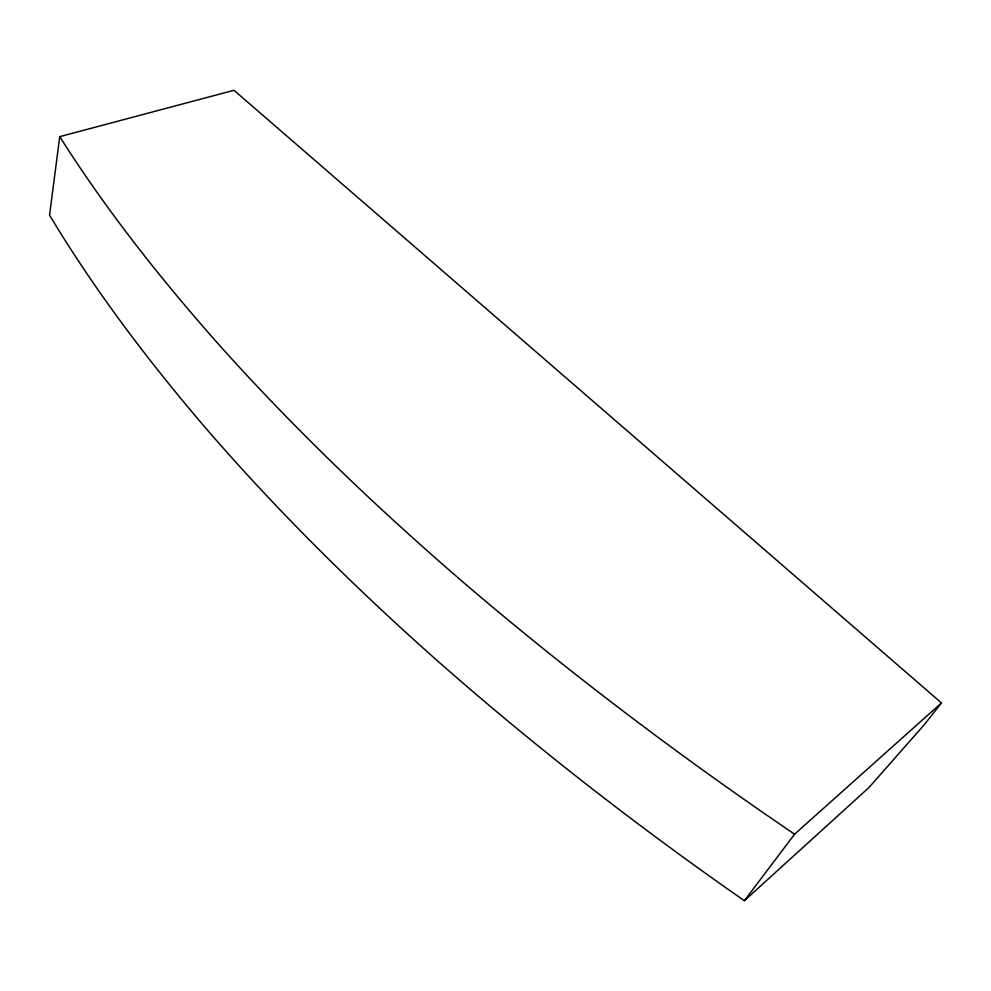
<?xml version="1.0" encoding="UTF-8"?>
<svg xmlns="http://www.w3.org/2000/svg" width="991" height="991" viewBox="0 0 991 991"><rect width="100%" height="100%" fill="white"/><g stroke="black" fill="none" stroke-linecap="round" stroke-linejoin="round"><path stroke-width="1.49" d="M59.745 136.647L49.55 215.146C93.625 288.505 145.293 356.971 200.628 422.166A1584.906 637.523 29.8 0 0 433.488 657.318C532.155 744.563 636.309 825.441 744.365 900.708L869.082 787.399L924.43 724.532L941.45 702.929L234 90.292L59.745 136.647C106.471 210.464 160.839 279.09 218.714 344.434A1646.299 618.632 29.3 0 0 464.804 583.588C569.825 673.36 680.297 756.604 794.584 834.199L941.45 702.929M744.365 900.708L794.584 834.199"/></g></svg>
